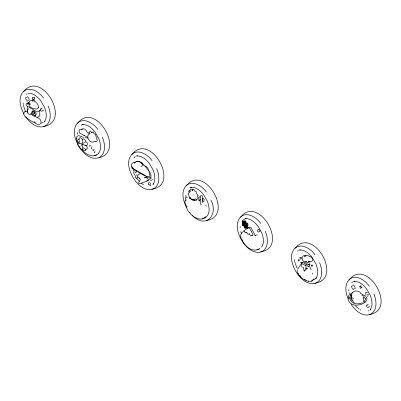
<?xml version="1.0" encoding="UTF-8"?>
<svg xmlns="http://www.w3.org/2000/svg" width="401" height="401" viewBox="0 0 401 401"><rect width="100%" height="100%" fill="white"/><g stroke="black" fill="none" stroke-linecap="round" stroke-linejoin="round"><path stroke-width="0.6" d="M76.486 138.761L76.827 137.964M77.834 143.217L76.656 140.22L76.486 138.551M89.348 146.24L89.503 145.799L90.115 145.799M92.541 150.275L92.696 149.834L93.308 149.834M92.1 146.941L91.333 147.388M95.293 150.976L94.526 151.423M244.199 222.705L244.049 222.355M246.064 226.314C247.076 228.339 249.347 225.573 246.465 225.818M202.45 201.112L202.41 199.202L202.771 198.615L203.533 198.485L204.169 199.452L203.863 201.442L203.122 201.868M33.799 100.721C36.581 101.819 40.145 106.731 37.534 109.022C34.336 109.353 28.636 107.638 28.712 103.929M133.332 170.686L133.573 170.214L134.39 170.074M136.891 171.518L136.651 171.989L135.834 172.129M351.577 294.78C351.06 297.732 352.218 300.81 354.289 302.93M363.742 301.417L363.532 297.592M35.203 114.48L35.052 115.157L35.203 114.917L34.536 115.303L34.822 115.287M301.717 263.833L301.552 265.918L302.209 267.437M365.171 293.352L365.421 292.78L366.228 292.74M28.591 103.839C28.591 101.664 30.802 99.814 32.927 100.445M190.019 191.011L190.154 189.518L190.966 188.956L192.931 189.969L192.254 190.365L193.763 189.382L194.916 191.337L196.435 191.858L196.726 193.899L198.039 195.287M40.255 109.343L40.516 108.887L41.308 108.731M43.599 110.054L43.338 110.511L42.546 110.666M366.233 305.697L366.494 305.236L367.291 305.086M369.582 306.409L369.316 306.865L368.524 307.021M86.055 149.042L85.353 150.671C82.902 151.377 82.265 148.039 82.375 146.24M27.559 106.21L27.644 112.771L28.727 114.029L29.839 114.501L30.852 113.979L31.098 113.097M27.509 110.22L27.654 109.463L28.611 108.846M368.609 294.113L367.552 294.725M91.724 148.069L91.478 148.601L90.957 148.515M94.912 152.104L94.671 152.636L94.145 152.55M149.493 178.991L151.588 177.783M152.631 179.588L150.535 180.796M257.066 230.364L258.124 229.753M260.204 230.956L258.109 232.169M243.181 224.565C242.064 226.179 244.505 226.545 244.219 224.71M246.044 224.309C245.758 223.432 247.151 222.344 247.317 223.573M368.153 295.467L367.797 296.144L367.095 296.078M305.141 270.389L306.249 267.367M308.65 266.294L307.833 266.765M308.665 266.234L307.853 266.705M32.516 111.699L32.506 113.413M135.433 175.924C133.909 178.034 138.15 179.447 137.568 176.681M297.171 270.189C296.419 276.038 309.863 286.113 314.043 278.895M360.093 286.78L360.78 285.863L361.471 285.983M244.324 224.044L244.324 224.971L245.131 225.437M148.43 183.077C147.002 185.768 151.854 185.457 150.104 182.876M135.924 175.503L136.4 174.821L136.881 174.946M89.162 133.408L89.303 131.914L90.11 131.353L92.075 132.37L91.398 132.761L93.092 131.889L94.06 133.733L95.689 134.415L95.869 136.295L97.242 137.919L96.451 138.906C98.185 140.405 96.746 142.315 94.907 141.498L95.137 141.473M191.036 191.041C189.242 190.736 188.45 194.199 188.595 194.169L188.701 193.969M198.024 195.217L197.302 196.51C199.041 198.009 197.598 199.914 195.758 199.096L196.009 199.091M26.877 97.463L27.403 96.741L27.93 96.852M27.93 100.461L27.403 101.182L26.877 101.072M352.785 285.783L353.316 285.061L353.842 285.171M353.842 288.78L353.316 289.502L352.785 289.392M297.577 269.277L301.106 264.003M244.199 224.806L243.963 225.096M90.34 145.979L91.107 145.538M93.533 150.014L94.3 149.573M148.816 182.731L149.297 182.109L149.779 182.179M300.8 262.62L301.612 262.149M135.638 172.24L135.112 172.876L134.586 172.851M366.359 293.036L366.89 292.399L367.416 292.429M352.173 293.206C353.943 289.733 358.885 290.65 361.03 293.261M34.491 113.729L34.897 113.493M244.77 222.279L244.871 223.051M41.398 108.681L41.925 108.069L42.456 108.069M42.456 110.716L41.925 111.328L41.398 111.328M367.381 305.036L367.907 304.424L368.434 304.424M368.434 307.071L367.907 307.682L367.381 307.677M34.922 113.563L34.511 113.799M138.32 183.197L140.35 179.723L139.347 178.189L139.799 178.595L137.378 176.485M23.644 91.483C41.709 69.318 72.04 121.849 43.809 126.41M77.669 123.237C95.037 100.445 125.949 151.352 99.082 157.698M98.711 153.142C101.739 148.816 100.511 143.032 98.711 138.465L94.952 131.954C91.899 128.109 87.503 124.155 82.24 124.616L83.228 124.48M131.964 154.585C149.919 131.122 181.207 185.322 151.914 189.137M186.259 185.934C204.214 162.47 235.502 216.67 206.209 220.485M207.307 215.838C210.335 211.512 209.101 205.723 207.307 201.157L203.548 194.645C200.49 190.806 196.094 186.851 190.836 187.307L191.818 187.177M240.555 217.282C258.51 193.818 289.798 248.013 260.505 251.833M261.602 247.181C264.63 242.861 263.402 237.071 261.602 232.505L257.843 225.994C254.785 222.154 250.389 218.199 245.131 218.655L246.114 218.52M295.126 248.219C313.397 225.853 343.807 279.437 314.8 283.181M349.151 279.978C366.895 256.725 398.098 309.858 369.587 314.499M307.452 268.68L306.635 269.146M363.386 297.321L362.835 297.963M82.556 144.009L82.411 144.225L82.786 144.104M258.109 229.763L259.166 229.151M300.82 262.71L301.637 262.239M245.673 228.054L245.131 228.42L244.505 227.798L244.505 221.217L245.131 220.595L245.753 221.217L245.753 223.958M307.341 268.63L306.529 269.101M305.046 270.58L304.229 271.051M349.502 294.329L348.404 296.459L348.223 298.399M45.022 121.012L44.416 121.794C47.443 117.468 46.215 111.684 44.416 107.117L40.656 100.606C37.604 96.761 33.208 92.806 27.945 93.268M153.618 183.703L153.007 184.49C156.034 180.164 154.806 174.38 153.007 169.808L149.252 163.297C146.195 159.458 141.799 155.503 136.54 155.959L137.523 155.829M316.504 277.748L315.898 278.53C318.925 274.204 317.697 268.419 315.898 263.853L312.138 257.342C309.081 253.502 304.685 249.542 299.427 250.003L300.409 249.868M370.8 309.096L370.193 309.878C373.221 305.552 371.993 299.768 370.193 295.201L366.434 288.69C363.376 284.85 358.98 280.89 353.722 281.352L354.705 281.216M82.812 148.961L82.536 149.317C81.308 149.994 80.045 148.636 79.739 147.523M350.81 294.915L349.867 296.715L349.742 298.334M361.306 287.702L360.494 288.344L360.093 288.113M32.636 112.004L33.298 111.618L33.017 111.628L34.02 112.079M202.48 200.585L202.776 200.219M242.555 222.034L242.47 222.866L243.502 223.212M304.95 270.525L304.138 270.996M82.907 143.869L82.23 144.26L81.052 143.523M40.977 109.854L37.809 111.819L37.138 111.889L26.361 105.704C24.687 103.929 28.346 102.721 29.398 102.18M131.784 166.054L131.463 166.435C130.681 164.235 132.786 161.854 135.057 162.761L134.35 162.936L135.022 162.515L134.621 162.981C136.656 159.428 141.528 162.019 142.906 164.866M205.868 216.821L204.259 218.069L202.721 218.58M242.299 239.968L242.149 240.149C244.425 245.748 252.144 252.79 258.495 249.141M301.176 262.931L301.196 263.327L301.758 263.317M247.141 227.813L246.394 227.753L246.044 226.375M98.922 153.007C93.699 159.227 84.937 154.179 81.278 148.841M207.157 216.024L205.939 217.101L202.074 218.986M247.978 228.054L248.069 227.177M94.631 141.147C90.285 145.347 84.37 135.102 90.185 133.438M195.487 198.746C192.635 201.638 188.525 197.603 188.63 194.395M133.849 157.949L135.478 156.53M242.44 220.645L245.046 218.781M302.414 262.394L302.449 262.149L307.356 265.251M80.195 146.139L79.829 146.586M350.063 294.204L351.998 292.885M350.248 295.046L352.008 293.853M83.338 143.242L85.283 141.849M246.154 224.054L246.415 223.898M246.866 232.099L245.327 232.861L244.044 230.75L248.334 227.698L249.462 228.079L251.232 231.131M249.597 233.673L248.064 234.44L246.445 232.274M252.435 235.161L250.795 236.019L249.216 233.843M363.847 301.808L365.291 299.978L365.416 298.514M309.938 261.758L308.334 262.57L306.96 262.364L305.803 261.587L306.359 261.743C301.532 263.683 300.209 253.517 305.888 255.993M365.025 302.128C362.494 304.409 358.925 305.291 355.577 305.111A18.256 11.398 -40.8 0 1 352.118 304.264C349.677 303.196 347.933 300.645 348.068 297.953M364.98 302.524L366.73 300.329L366.855 298.605M141.007 166.605L143.082 165.407M244.174 230.996C240.244 232.871 239.332 237.267 242.455 240.455M351.807 295.131L351.166 296.459L352.178 297.753M81.107 145.292L82.511 144.26M29.955 104.581L29.549 104.531C30.737 104.826 30.175 103.132 29.198 103.323M246.805 228.816L249.467 227.116L250.82 227.282L255.452 235.908M312.214 280.88L313.091 279.607M363.802 302.113L364.384 301.697M26.015 94.456L26.887 93.834M297.492 251.196L298.364 250.57M315.747 278.545L313.898 279.612M351.787 282.545L352.659 281.918M366.308 294.89L365.627 295.226M254.735 235.903L256.62 234.931M137.919 175.077L140.39 173.608M33.945 112.305L34.215 112.15M33.067 113.267L33.338 113.112M33.098 113.348L33.368 113.192M34.601 112.621L34.872 112.465M34.631 112.701L34.902 112.546M34.1 113.298L34.371 113.142M34.125 113.378L34.396 113.222M87.914 133.282L89.032 132.836M137.463 175.593L138.19 175.177M144.48 177.427L145.563 176.801M144.621 178.049L145.703 177.422M186.35 199.919C183.498 200.846 185.623 204.249 186.305 206.024M193.989 199.793L192.926 200.31L192.119 199.036M187.257 206.35L186.29 207.006C188.47 213.232 195.061 220.029 202.31 218.936M200.219 197.122L199.452 196.826L198.771 197.297L198.931 200.36L200.4 199.513M205.347 217.442L205.939 217.101M193.758 199.723L195.367 200.801L196.405 200.345L196.58 199.718M43.393 122.43L41.348 123.132M81.182 125.182L82.16 124.736M189.773 187.879L190.751 187.432M368.193 310.955L369.171 310.514M204.485 217.848L205.237 217.517M258.981 249.121L259.698 248.77L256.926 249.893M96.626 154.831L93.999 155.553M362.444 302.84L359.201 303.747L356.644 303.828A16.857 10.647 -42.4 0 1 353.582 303.081C351.426 302.148 349.792 299.953 349.878 297.557M251.913 235.432L253.006 234.745L251.267 231.202M305.392 256.119L304.554 256.6C305.567 254.249 308.915 255.617 309.527 256.685L310.379 256.535L311.677 257.457L312.449 258.931L312.439 260.675C311.647 262.144 309.622 261.978 308.319 261.367L309.562 261.457M305.773 267.622L306.314 268.635M301.988 262.46L302.449 262.364M138.781 183.919L146.796 181.337M82.185 129.383L81.428 129.819C83.067 127.358 86.395 129.558 86.887 131.834L88.14 132.901M258.6 249.262L257.567 249.507M245.131 223.126L246.299 222.299L245.973 221.738L245.512 221.768M149.944 185.823L151.012 185.568M312.078 280.961L311.076 281.151M352.088 292.79L352.755 292.65M136.114 161.478L136.781 161.342M136.866 161.322L137.513 161.187M78.28 135.678L76.847 136.711L76.897 138.31M186.716 197.081L185.247 198.084L185.452 200.876M143.723 165.814L144.19 165.733M246.826 224.836L246.189 224.745M306.499 266.003L305.938 266.063L305.377 265.407M245.227 223.071L245.582 222.339M244.294 223.994L242.44 224.159L242.089 224.966L242.505 225.312L244.735 225.131M244.911 223.938L247.753 223.708L248.174 224.049L247.818 224.856L245.968 225.021M244.75 227.247L244.284 227.277L243.963 226.72L244.866 225.958L244.61 226.415L245.327 227.793L245.778 228.059L246.229 227.803L245.582 226.159M33.338 114.601L33.674 114.47L33.363 114.631M189.889 190.44L188.65 191.041L189.097 192.49M79.132 139.147C75.884 139.493 78.546 143.738 80.867 143.508M246.485 225.773L246.961 225.984M26.366 97.754L25.479 97.849L25.313 98.365M28.436 100.17L29.328 100.075L29.494 99.558M35.258 122.45L33.108 122.059L29.915 120.225C27.383 118.024 20.947 115.202 24.942 111.333L27.744 111.754M352.278 286.073L351.391 286.174L351.226 286.685M354.349 288.489L355.241 288.394L355.406 287.878M28.922 103.283L28.075 103.237L27.569 103.638L27.539 104.496M84.902 148.676L84.055 148.42L83.398 147.603M85.669 141.708C87.097 141.879 87.994 144.089 86.987 145.167L86.175 145.423L84.661 145.042M79.609 142.977L78.31 143.197C77.388 144.17 78.075 145.809 79.032 146.495M245.227 225.121L244.535 224.62M247.698 228.194L247.131 227.984L244.66 224.911M138.545 161.538L141.743 162.666L144.074 165.192M245.131 223.578L245.477 223.618M360.895 286.314L359.757 286.454L359.517 287.111M360.669 287.778L361.807 287.637L362.048 286.981M84.977 137.563L85.619 137.693M86.26 137.824L87.538 138.089M85.343 149.252C88.796 150.114 87.278 144.896 84.606 145.177M84.28 135.608L79.689 133.037L79.268 132.295L79.097 130.541L79.568 129.688L80.997 129.082L82.255 129.338M308.113 280.916L308.559 281.021M83.057 137.127L83.699 137.282M87.814 137.508L84.055 135.398L84.481 135.613M306.043 265.923L301.166 263.106M194.119 200.53L194.766 200.7M244.745 221.031L244.029 221.217L244.219 222.645M82.416 136.957L78.656 135.608M201.262 204.726L200.224 203.693L200.224 196.58L200.986 195.638L201.583 195.548L202.455 196.099L202.615 200.014M303.397 267.096L303.983 270.55M244.976 225.091L244.555 224.745M257.026 234.856L257.417 234.996M360.634 293.582L364.915 295.788M144.861 165.819C147.097 166.61 148.515 168.891 148.946 171.137L148.52 170.51C150.33 172.305 152.009 175.448 150.355 177.803L148.3 177.648L146.19 176.691M193.472 200.31L188.961 198.014M187.117 197.046L187.678 197.277M34.952 122.24L34.045 121.864C40.29 128.766 44.511 120.29 37.183 117.418L37.408 117.734M352.84 298.159L353.642 298.499M190.305 197.883L190.555 197.994M93.253 150.636L93.644 150.836M305.848 280.068L306.304 280.284M361.918 295.161L363.872 296.389M243.597 223.247L242.941 221.658L243.382 221.056L243.863 221.267L244.931 223.086M304.925 279.577L305.387 279.833M244.911 225.076L244.59 224.766M304.048 261.958L304.269 262.084M304.7 262.334L305.126 262.58M305.557 262.83L305.988 263.076M306.414 263.327L306.845 263.572M307.276 263.823L307.707 264.069M308.133 264.319L309.712 264.941L310.033 263.993L309.231 263.698L308.81 264.424L311.111 269.703M136.977 171.387L132.977 168.881L132.325 166.881M137.794 171.864L144.916 175.974M30.932 114.14L33.067 115.373M34.671 116.295L37.042 117.418L39.303 116.285L39.799 115.182L39.799 110.481M304.319 279.221L304.775 279.492M359.872 309.597L360.77 310.173M143.583 184.786L141.352 183.237M198.931 200.36L200.204 201.192M144.49 165.793L146.636 167.844L147.598 169.808M243.131 221.036L242.44 220.871L242.064 221.547L244.309 224.47M306.735 264.62L307.296 265.282M358.98 308.965L355.557 305.793M83.974 144.997L83.333 144.455L82.375 144.34L82.085 145.177L82.345 145.939M146.535 177.813L145.904 177.267L148.26 179.227M246.229 224.791L247.337 225.673L247.943 225.332L247.773 224.755M244.029 224.229L242.926 223.342C241.703 223.377 242.67 224.896 243.367 225.046M192.485 215.472C205.848 229.412 218.735 214.881 210.931 199.904M35.027 111.739C32.972 108.922 30.235 112.671 32.426 114.686M32.807 115.182C34.862 117.999 37.599 114.25 35.408 112.235M131.658 166.921L133.413 168.701L146.535 176.275L148.936 176.44L149.703 176.31L150.029 175.808L149.037 172.23M300.755 276.354L299.913 275.467M365.692 296.259L367.015 298.379M139.202 181.277L136.641 178.199M355.02 287.412L354.058 285.738M351.607 287.156L352.569 288.825M366.469 306.063L367.005 306.725M260.003 230.615L259.562 230.124M149.693 179.337L150.18 179.939M133.608 171.077L134.195 171.798M40.491 109.709L41.027 110.37M29.108 99.087L28.145 97.418M25.694 98.836L26.661 100.506M364.133 296.84L365.261 298.74M141.378 162.991L141.844 163.518M142.049 163.748L142.415 164.164M27.99 112.365L27.494 111.267M369.336 286.179C365.221 280.67 357.737 274.956 350.644 278.429C344.093 282.835 345.301 292.169 348.013 298.489M315.041 254.83C310.84 248.67 300.76 242.144 294.324 248.846C289.121 255.367 292.073 264.595 295.692 271.181C299.712 277.938 307.041 285.657 315.677 283.211C323.472 279.697 322.464 269.131 319.527 262.595M260.745 223.482C256.54 217.322 246.465 210.801 240.029 217.497C234.826 224.019 237.778 233.252 241.397 239.833C245.417 246.59 252.745 254.309 261.382 251.863C269.176 248.354 268.169 237.783 265.231 231.252M206.45 192.134C202.244 185.979 192.169 179.453 185.728 186.149C180.736 192.33 183.282 201.152 186.595 207.538M152.154 160.786C147.949 154.631 137.874 148.104 131.433 154.801C126.235 161.322 129.187 170.555 132.801 177.137C136.826 183.899 144.149 191.613 152.786 189.167C160.58 185.658 159.578 175.087 156.636 168.555M189.608 212.214L190.31 213.066M97.854 129.438C93.654 123.282 83.578 116.756 77.137 123.458C71.939 129.974 74.892 139.207 78.506 145.789C82.531 152.55 89.854 160.265 98.491 157.819C106.285 154.31 105.278 143.738 102.34 137.207M43.559 98.09C39.358 91.934 29.278 85.408 22.842 92.11C17.749 98.456 20.486 107.488 23.96 113.969M244.189 222.355L244.891 223.232M245.948 224.545L247.006 225.863M205.733 205.342L206.38 206.169M257.637 231.101L257.913 231.823M245.728 223.763L245.933 224.044M297.958 273.041L298.314 273.527M351.121 304.349C355.176 310.349 362.133 316.9 369.973 314.559C377.767 311.046 376.76 300.479 373.822 293.943M25.654 116.696C29.674 122.526 36.561 128.781 44.195 126.47C51.99 122.962 50.982 112.39 48.045 105.859M190.254 197.833L190.109 197.442M365.406 293.883L365.687 294.354M79.864 141.934L79.293 140.586M352.048 300.785L350.594 297.808M134.19 174.139L134.866 175.397M297.081 268.179L295.306 263.567M133.413 172.42L133.994 173.708M25.012 110.155L25.599 111.443M312.399 273.051L312.83 274.164M24.817 109.724L23.824 106.831M82.426 139.874C82.185 138.696 81.002 137.232 79.674 137.849L79.152 138.505L79.017 139.894M240.836 231.643L241.352 233.377M38.381 107.398L38.511 107.844M349.055 292.63L349.306 293.768M294.885 261.848L295.131 262.991M131.869 167.237L132.245 168.946M23.403 105.112L23.654 106.25M82.476 143.307L82.15 140.861L82.761 139.047C84.115 138.34 85.548 139.964 85.603 141.252M294.534 259.617L294.76 261.282M23.052 102.877L23.278 104.541M348.755 289.367L348.83 290.966M240.164 226.67L240.214 227.738M185.863 195.322L185.944 196.921M77.273 132.631L77.348 134.225M245.753 226.154L245.753 227.252M202.615 201.242L202.615 203.076M34.085 98.882L34.085 101.142M32.937 98.882L32.937 101.704M148.616 180.029A2.306 1.063 -8.4 0 1 146.716 181.127M148.515 179.508A2.296 0.847 -13.7 0 1 146.616 180.605M351.196 296.224L351.256 295.773L351.196 296.224M32.546 97.699C32.737 102.841 37.093 95.293 32.546 97.699M298.174 259.993C298.304 263.001 300.845 258.6 298.174 259.993M299.843 257.663C300.003 261.948 303.632 255.663 299.843 257.663M311.326 265.236C311.472 268.62 314.334 263.668 311.326 265.236M192.645 190.034L192.365 189.823L192.65 190.064"/></g></svg>
